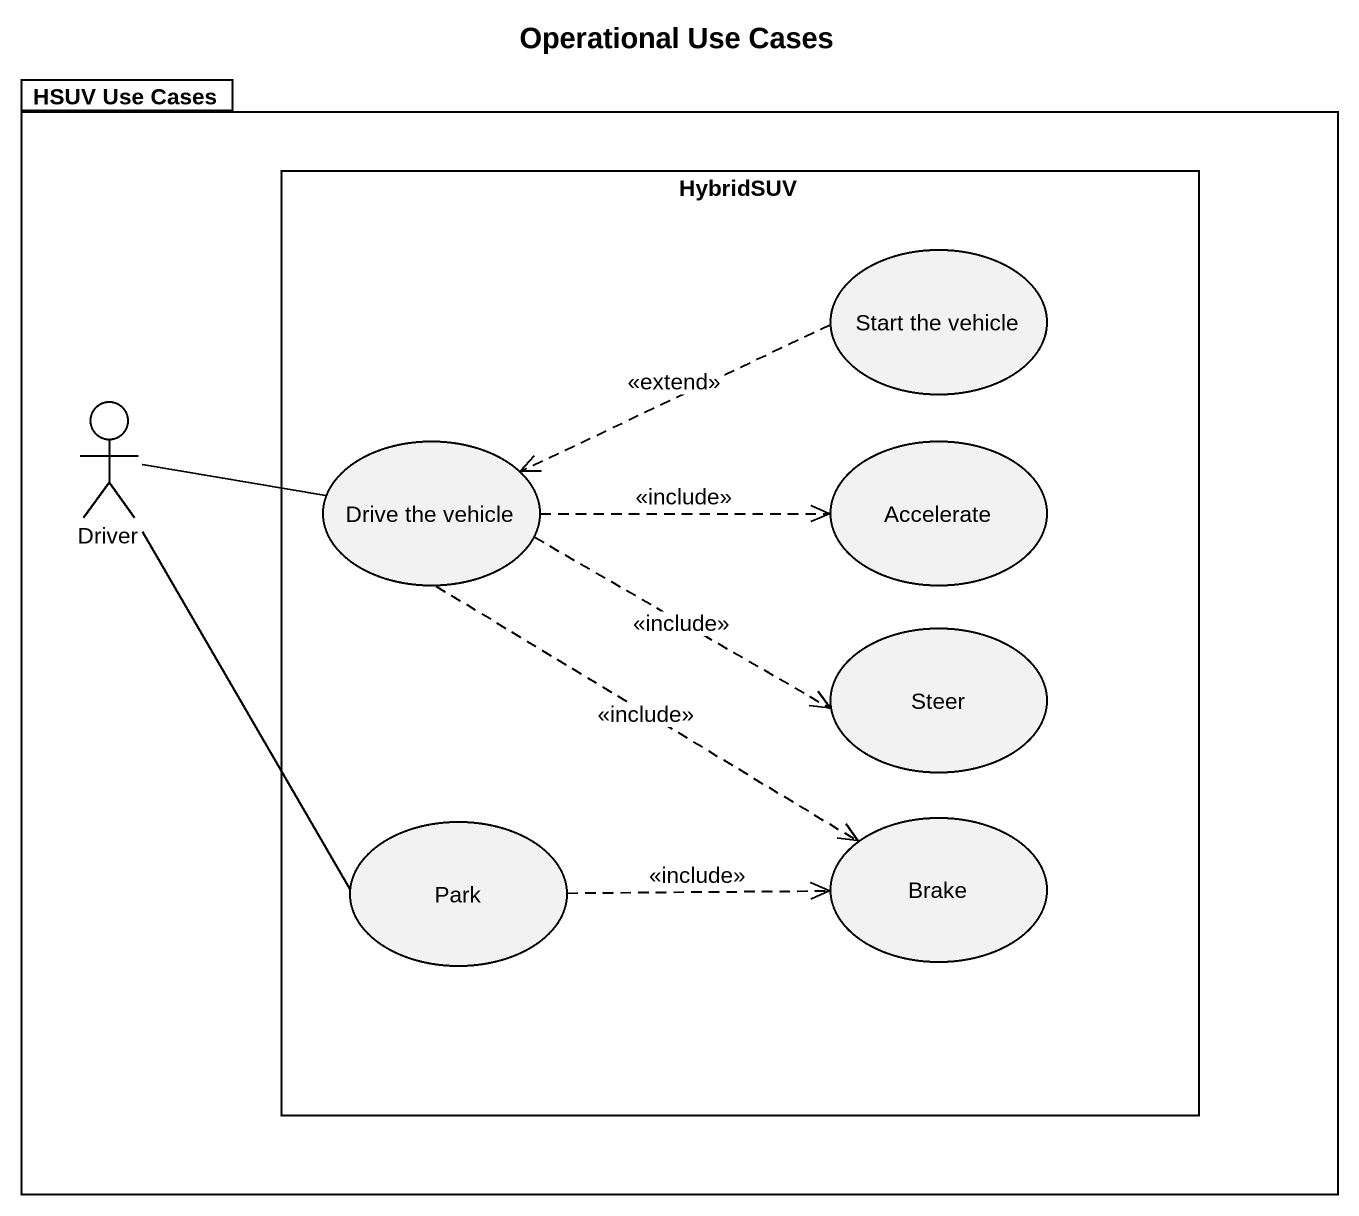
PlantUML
@startuml
title Operational Use Cases
package "HSUV Use Cases" as HSUV_Use_Cases {
  rectangle HybridSUV {
    usecase "Start the vehicle" as Start_the_vehicle
    usecase "Drive the vehicle" as Drive_the_vehicle
    usecase Accelerate
    usecase Steer
    usecase Park
    usecase Brake
  }
  actor Driver
}
Start_the_vehicle .left.> Drive_the_vehicle : <<extend>>
Driver -right- Drive_the_vehicle
Driver -- Park
Drive_the_vehicle .right.> Accelerate : <<include>>
Drive_the_vehicle .right.> Steer : <<include>>
Drive_the_vehicle ..> Brake : <<include>>
Park .right.> Brake : <<include>>
@enduml
